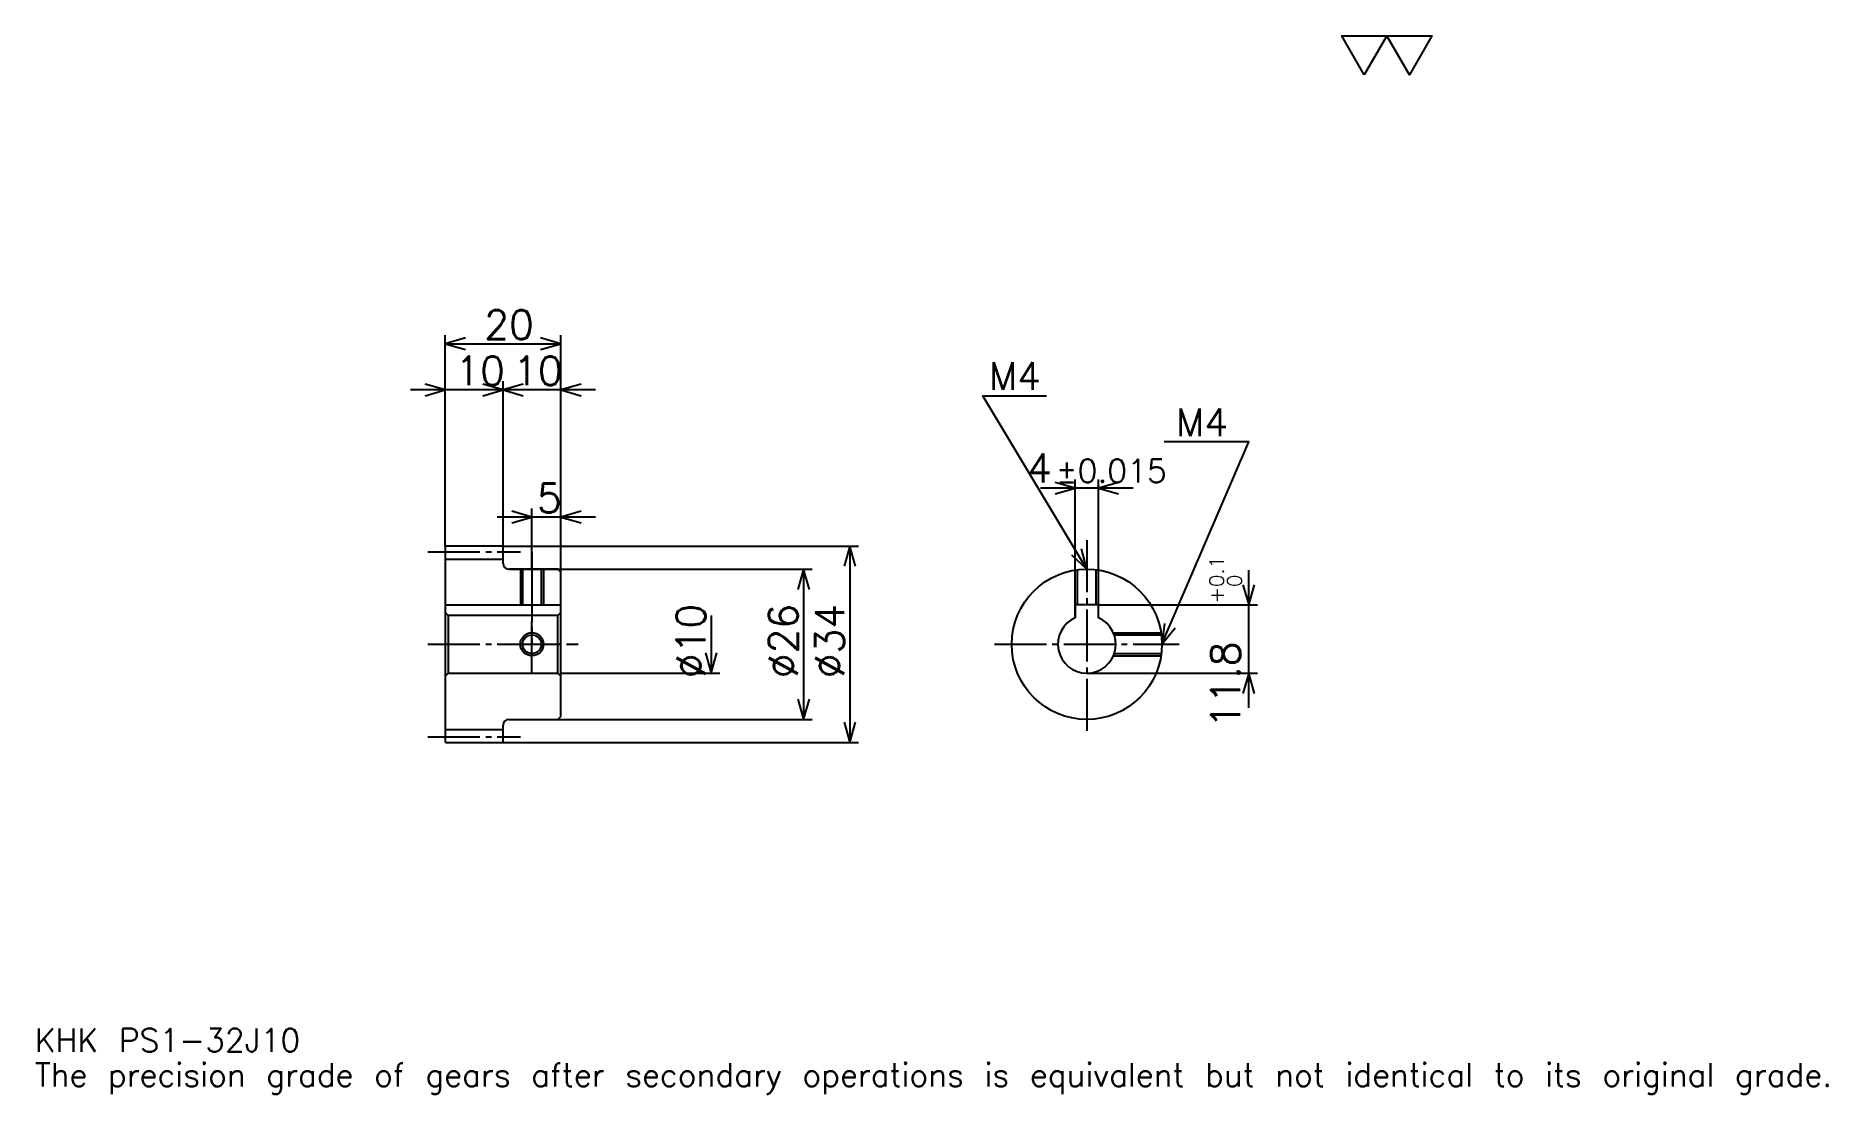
# Model space of a CAD drawing. Extents: x 10 to 320, y 4 to 187.
import ezdxf

# ---------------------------------------------------------------- set-up
doc = ezdxf.new("R2010")
doc.units = 0
doc.linetypes.add('DASHDOT', pattern=[12, 9, -1, 1, -1])
doc.layers.get('0').update_dxf_attribs({"linetype": 'CONTINUOUS'})
doc.layers.add('DASHDOT', color=6, linetype='DASHDOT')
doc.styles.add('KANJI', font='TXT', dxfattribs={"bigfont": 'BIGFONT'})

msp = doc.modelspace()

# ---------------------------------------------------------------- linework, layer by layer
at = {"color": 5}
for p, q in [((81, 98.5), (81, 135)), ((81, 133.5), (101, 133.5)), ((101, 98.5), (101, 135)), ((97, 125.5), (75, 125.5)), ((107, 125.5), (85, 125.5)), ((91, 98.5), (91, 127)), ((190, 88.300003), (190, 110)), ((194, 88.300003), (194, 110)), ((200, 108.5), (184, 108.5)), ((107, 103.5), (90, 103.5)), ((96, 98.5), (96, 105)), ((81, 98.400002), (81, 98.5)), ((90.900002, 98.5), (101, 98.5)), ((91, 98.400002), (91, 98.5)), ((96, 94.5), (96, 98.5)), ((96, 94.5), (96, 98.5)), ((101, 98.5), (152.5, 98.5)), ((101, 94), (101, 98.5)), ((151, 98.5), (151, 64.5)), ((92, 94.5), (101, 94.5)), ((101, 94.5), (144.5, 94.5)), ((143, 94.5), (143, 68.5)), ((220, 70.5), (220, 94.300003)), ((194, 88.300003), (221.5, 88.300003)), ((127, 86.5), (127, 76.5)), ((101, 76.5), (128.5, 76.5)), ((192, 76.5), (221.5, 76.5)), ((92, 68.5), (101, 68.5)), ((101, 68.5), (144.5, 68.5)), ((90.900002, 64.5), (101, 64.5)), ((101, 64.5), (152.5, 64.5))]:
    msp.add_line(p, q, dxfattribs=at)
at = {"color": 4}
for p, q in [((81, 96.25), (91, 96.25)), ((81, 88.300003), (101, 88.300003)), ((100.5, 86.5), (101, 87)), ((81.5, 86.5), (81.5, 76.5)), ((100.5, 76.5), (101, 76)), ((81, 66.75), (91, 66.75))]:
    msp.add_line(p, q, dxfattribs=at)
at = {"color": 7}
msp.add_lwpolyline([(240, 180), (236.100006, 186.759995), (251.699997, 186.759995), (247.800003, 180), (243.899994, 186.759995), (240, 180)], dxfattribs=at)
at = {"color": 5}
for points in [[(84.5, 134.5), (81, 133.5), (84.5, 132.5)], [(97.5, 132.5), (101, 133.5), (97.5, 134.5)], [(77.5, 124.5), (81, 125.5), (77.5, 126.5)], [(87.5, 124.5), (91, 125.5), (87.5, 126.5)], [(94.5, 126.5), (91, 125.5), (94.5, 124.5)], [(104.5, 126.5), (101, 125.5), (104.5, 124.5)], [(192, 94.5), (174, 124.5), (185, 124.5)], [(205, 81.5), (220, 116.5), (205.399994, 116.5)], [(186.5, 107.5), (190, 108.5), (186.5, 109.5)], [(197.5, 109.5), (194, 108.5), (197.5, 107.5)], [(92.5, 102.5), (96, 103.5), (92.5, 104.5)], [(104.5, 104.5), (101, 103.5), (104.5, 102.5)], [(152, 95), (151, 98.5), (150, 95)], [(189.341766, 96.986732), (192, 94.5), (191.056763, 98.015717)], [(144, 91), (143, 94.5), (142, 91)], [(219, 91.800003), (220, 88.300003), (221, 91.800003)], [(205.459564, 85.110924), (205, 81.5), (207.297852, 84.32309)], [(126, 80), (127, 76.5), (128, 80)], [(221, 73), (220, 76.5), (219, 73)], [(142, 72), (143, 68.5), (144, 72)], [(150, 68), (151, 64.5), (152, 68)]]:
    msp.add_lwpolyline(points, dxfattribs=at)
at = {"color": 4}
for points in [[(91, 95.5), (91, 98.400002), (90.900002, 98.5), (81.099998, 98.5), (81, 98.400002), (81, 76)], [(92, 68.5), (100.5, 68.5), (101, 69), (101, 94), (100.5, 94.5), (92, 94.5)], [(94, 94.5), (94, 88.300003)], [(94.379997, 94.5), (94.379997, 88.300003)], [(97.620003, 94.5), (97.620003, 88.300003)], [(98, 94.5), (98, 88.300003)], [(190, 86.082573), (190, 94.34523)], [(190.380005, 88.300003), (190.380005, 94.398666)], [(193.619995, 88.300003), (193.619995, 94.398666)], [(194, 86.082573), (194, 94.34523)], [(81, 76), (81.5, 76.5), (100.5, 76.5), (100.5, 86.5), (81.5, 86.5), (81, 87)], [(194, 86.082573), (194, 88.300003), (190, 88.300003), (190, 86.082573)], [(196.582581, 83.5), (204.84523, 83.5)], [(196.730286, 83.120003), (204.898666, 83.120003)], [(196.582581, 79.5), (204.84523, 79.5)], [(196.730286, 79.879997), (204.898666, 79.879997)], [(81, 76), (81, 64.599998), (81.099998, 64.5), (90.900002, 64.5), (91, 64.599998), (91, 67.5)]]:
    msp.add_lwpolyline(points, dxfattribs=at)
for centre, radius in [((192, 81.5), 13), ((96, 81.5), 1.62)]:
    msp.add_circle(centre, radius, dxfattribs=at)
at = {"color": 7}
msp.add_circle((96, 81.5), 2, dxfattribs=at)
at = {"color": 4}
for centre, radius, start, end in [((92, 95.5), 1, 180, 270), ((192, 81.5), 5, 113.57817801, 66.42182199), ((92, 67.5), 1, 90, 180)]:
    msp.add_arc(centre, radius, start, end, dxfattribs=at)
at = {"layer": 'DASHDOT', "color": 7}
for p, q in [((192, 99.5), (192, 65.5)), ((78, 97.5), (94, 97.5)), ((96, 94.5), (96, 81.5)), ((78, 81.5), (104, 81.5)), ((176, 81.5), (208, 81.5)), ((78, 65.5), (94, 65.5))]:
    msp.add_line(p, q, dxfattribs=at)
for points in [[(96, 97.5), (96, 85.300003)], [(96, 76.5), (96, 86.5)], [(91, 81.5), (101, 81.5)]]:
    msp.add_lwpolyline(points, dxfattribs=at)

# ---------------------------------------------------------------- texts
at = {"color": 7, "style": 'KANJI'}
for s, height, p in [('20', 5, (87.75, 134.300003)), ('10', 5, (82.75, 126.300003)), ('10', 5, (92.75, 126.300003)), ('M4', 4.8, (175, 125.5)), ('M4', 4.8, (207.399994, 117.5)), ('4', 5, (181.679016, 109.5)), ('%%p0.015', 4, (186.628387, 109.5)), ('5', 5, (96.875, 104.300003)), ('KHK PS1-32J10', 4, (10, 11)), ('The precision grade of gears after secondary operations is equivalent but not identical to its original grade.', 4, (10, 5))]:
    msp.add_text(s, height=height, dxfattribs=at).set_placement(p)
for s, height, p in [('0.1', 2.5, (215.699997, 91.40519)), ('0', 2.5, (218.800003, 91.40519)), ('+', 2.5, (215.699997, 88.605186)), ('%%c10', 5, (126, 75.625)), ('%%c26', 5, (142, 75.625)), ('%%c34', 5, (150, 75.625)), ('11.8', 5, (218.5, 66.963211))]:
    msp.add_text(s, height=height, rotation=90, dxfattribs=at).set_placement(p)

doc.saveas('drawing.dxf')
